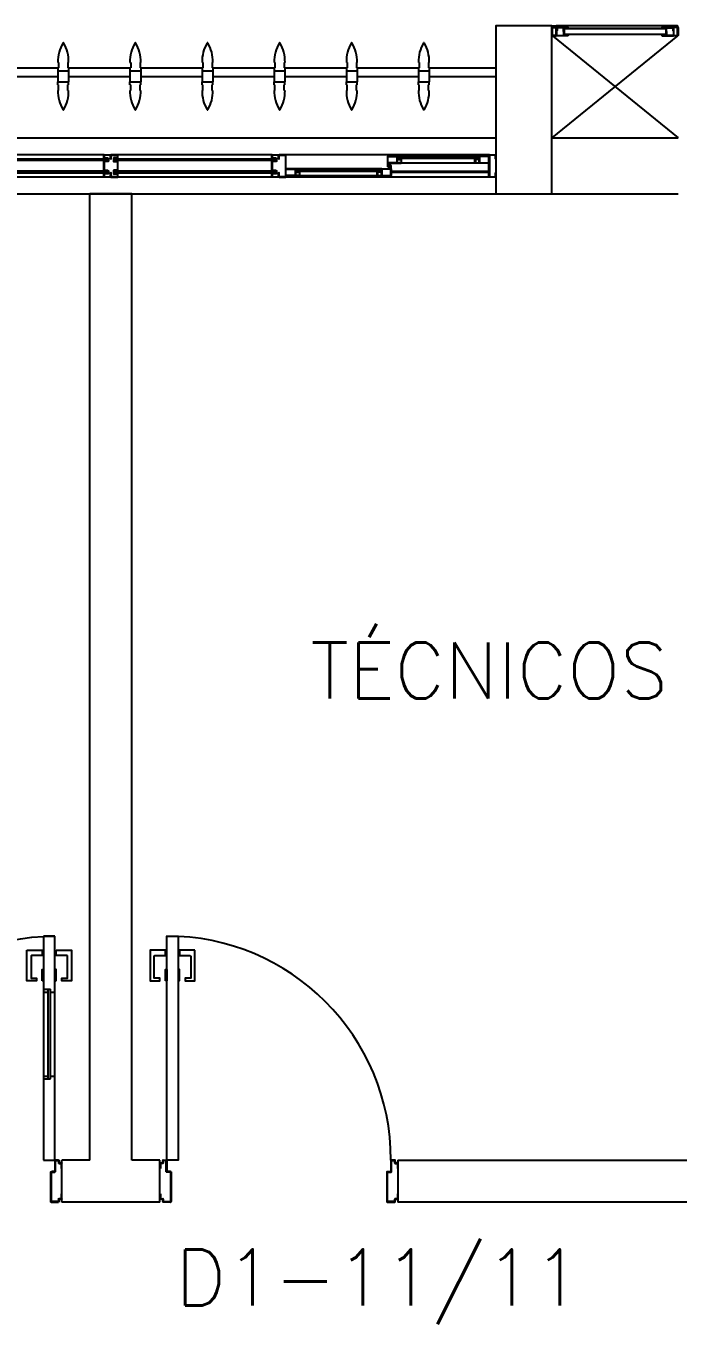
# Model space of a CAD drawing. Header units: millimetres. Extents: x 2801 to 3319, y 1187 to 1422.
# Drawn here: x 3055.847 to 3058.175, y 1263.364 to 1268 of the extents above; entities that cross this region are included whole.
import ezdxf

# ---------------------------------------------------------------- set-up
doc = ezdxf.new("R2010")
doc.units = ezdxf.units.MM
for name, color, linetype in [('AR-ALV', 2, 'Continuous'), ('AR-BRISES', 1, 'Continuous'), ('AR-ESQ', 1, 'Continuous'), ('AR-ESTC', 3, 'Continuous'), ('AR-PEITORIL', 1, 'Continuous'), ('AR-PORTA', 1, 'Continuous'), ('AR-SHAFT', 1, 'Continuous'), ('BR-PAINEL', 1, 'Continuous'), ('BR-SUPORTE', 1, 'Continuous'), ('DT-ESQ-BAGUETE-C', 2, 'Continuous'), ('DT-ESQ-BAGUETE-V', 1, 'Continuous'), ('DT-ESQ-CHAPA DOBRADA-V', 1, 'Continuous'), ('DT-ESQ-MARCO-V', 1, 'Continuous'), ('DT-ESQ-PERFIL CADEIRA-C', 2, 'Continuous'), ('DT-ESQ-PERFIL CADEIRA-V', 1, 'Continuous'), ('DT-ESQ-PERFIL U SIMPLES-C', 2, 'Continuous'), ('DT-ESQ-PERFIL U-C', 2, 'Continuous'), ('DT-ESQ-PERFIL U-V', 1, 'Continuous'), ('DT-ESQ-VENEZIANA-C', 2, 'Continuous'), ('DT-ESQ-VENEZIANA-V', 2, 'Continuous'), ('DT-ESQ-VIDRO-C', 2, 'Continuous'), ('DT-ESQ-VIDRO-V', 2, 'Continuous'), ('ENDEREÇO', 2, 'Continuous'), ('maçaneta', 1, 'Continuous'), ('mov', 1, 'Continuous'), ('PM-PERFIL U-C', 2, 'Continuous'), ('PM-VIDRO', 1, 'Continuous'), ('pm1', 2, 'Continuous'), ('pm2', 2, 'Continuous'), ('TEXTO', 2, 'Continuous')]:
    doc.layers.add(name, color=color, linetype=linetype)
doc.styles.add('UNB-100', font='simplex.shx', dxfattribs={"height": 0.2})
doc.styles.add('UNB1-100', font='simplex.shx', dxfattribs={"height": 0.2})

# ---------------------------------------------------------------- blocks, each defined once
blk = doc.blocks.new('EF21-P')
at = {"layer": 'DT-ESQ-BAGUETE-C', "ltscale": 0.1}
for points in [[(0.4225, -0.08), (0.409, -0.08), (0.409, -0.0785), (0.422, -0.0785, 0.414214), (0.4225, -0.078), (0.4225, -0.067, 0.414214), (0.422, -0.0665), (0.409, -0.0665), (0.409, -0.065), (0.4225, -0.065, -0.414214), (0.424, -0.0665), (0.424, -0.0785, -0.414214)], [(0.7015, -0.08), (0.715, -0.08), (0.715, -0.0785), (0.702, -0.0785, -0.414214), (0.7015, -0.078), (0.7015, -0.067, -0.414214), (0.702, -0.0665), (0.715, -0.0665), (0.715, -0.065), (0.7015, -0.065, 0.414214), (0.7, -0.0665), (0.7, -0.0785, 0.414214)], [(0.0735, -0.125), (0.06, -0.125), (0.06, -0.1235), (0.073, -0.1235, 0.414214), (0.0735, -0.123), (0.0735, -0.112, 0.414214), (0.073, -0.1115), (0.06, -0.1115), (0.06, -0.11), (0.0735, -0.11, -0.414214), (0.075, -0.1115), (0.075, -0.1235, -0.414214)], [(0.339, -0.125), (0.3525, -0.125), (0.3525, -0.1235), (0.3395, -0.1235, -0.414214), (0.339, -0.123), (0.339, -0.112, -0.414214), (0.3395, -0.1115), (0.3525, -0.1115), (0.3525, -0.11), (0.339, -0.11, 0.414214), (0.3375, -0.1115), (0.3375, -0.1235, 0.414214)]]:
    blk.add_lwpolyline(points, format="xyb", close=True, dxfattribs=at)
at = {"layer": 'DT-ESQ-BAGUETE-V', "ltscale": 0.1}
for p, q in [((0.4225, -0.065), (0.7015, -0.065)), ((0.0735, -0.11), (0.339, -0.11))]:
    blk.add_line(p, q, dxfattribs=at)
at = {"layer": 'DT-ESQ-CHAPA DOBRADA-V', "ltscale": 0.1}
for p, q in [((0.025, -0.077), (0.374, -0.077)), ((0.025, -0.08), (0.374, -0.08))]:
    blk.add_line(p, q, dxfattribs=at)
at = {"layer": 'DT-ESQ-MARCO-V', "ltscale": 0.1}
for p, q in [((0.7985, -0.06), (1.3515, -0.06)), ((1.3985, -0.06), (1.9515, -0.06)), ((0.7985, -0.14), (1.3515, -0.14)), ((1.3985, -0.14), (1.9515, -0.14))]:
    blk.add_line(p, q, dxfattribs=at)
at = {"layer": 'DT-ESQ-PERFIL CADEIRA-C', "ltscale": 0.1}
for p, q in [((0.376, -0.0885), (0.4225, -0.0885)), ((0.75, -0.0885), (0.7015, -0.0885)), ((0.025, -0.1335), (0.0735, -0.1335)), ((0.3855, -0.1335), (0.339, -0.1335))]:
    blk.add_line(p, q, dxfattribs=at)
for points in [[(0.4225, -0.087, -1), (0.4225, -0.09), (0.376, -0.09, -0.414214), (0.374, -0.088), (0.374, -0.067, -0.414214), (0.376, -0.065), (0.4075, -0.065, -0.414214), (0.409, -0.0665), (0.409, -0.087)], [(0.409, -0.0885, -0.198913), (0.4079, -0.0881, -0.198913), (0.4075, -0.087), (0.4075, -0.067, 0.414214), (0.407, -0.0665), (0.376, -0.0665, 0.414214), (0.3755, -0.067), (0.3755, -0.088, 0.414214), (0.376, -0.0885)], [(0.7015, -0.09), (0.75, -0.09), (0.75, -0.0885), (0.715, -0.0885, 0.198912), (0.7161, -0.0881, 0.198913), (0.7165, -0.087), (0.7165, -0.067, -0.414214), (0.717, -0.0665), (0.75, -0.0665), (0.75, -0.065), (0.7165, -0.065, 0.414214), (0.715, -0.0665), (0.715, -0.0785), (0.715, -0.08), (0.715, -0.087), (0.7015, -0.087, 1)], [(0.0735, -0.135), (0.025, -0.135), (0.025, -0.1335), (0.06, -0.1335, -0.198912), (0.0589, -0.1331, -0.198913), (0.0585, -0.132), (0.0585, -0.112, 0.414214), (0.058, -0.1115), (0.025, -0.1115), (0.025, -0.11), (0.0585, -0.11, -0.414214), (0.06, -0.1115), (0.06, -0.1235), (0.06, -0.125), (0.06, -0.132), (0.0735, -0.132, -1)], [(0.339, -0.132, 1), (0.339, -0.135), (0.3855, -0.135, 0.414214), (0.3875, -0.133), (0.3875, -0.112, 0.414214), (0.3855, -0.11), (0.354, -0.11, 0.414214), (0.3525, -0.1115), (0.3525, -0.132)], [(0.3525, -0.1335, 0.198913), (0.3536, -0.1331, 0.198913), (0.354, -0.132), (0.354, -0.112, -0.414214), (0.3545, -0.1115), (0.3855, -0.1115, -0.414214), (0.386, -0.112), (0.386, -0.133, -0.414214), (0.3855, -0.1335)]]:
    blk.add_lwpolyline(points, format="xyb", close=True, dxfattribs=at)
at = {"layer": 'DT-ESQ-PERFIL CADEIRA-V', "ltscale": 0.1}
for p, q in [((0.4075, -0.09), (0.7015, -0.09)), ((0.0735, -0.135), (0.339, -0.135))]:
    blk.add_line(p, q, dxfattribs=at)
at = {"layer": 'DT-ESQ-PERFIL U SIMPLES-C', "ltscale": 0.1}
for points in [[(0.376, -0.102), (0.384, -0.102), (0.384, -0.1005), (0.376, -0.1005, -0.414214), (0.3755, -0.1), (0.3755, -0.092, -0.414214), (0.376, -0.0915), (0.384, -0.0915), (0.384, -0.09), (0.376, -0.09, 0.414214), (0.374, -0.092), (0.374, -0.1, 0.414214)], [(0.3855, -0.098), (0.3775, -0.098), (0.3775, -0.0995), (0.3855, -0.0995, -0.414214), (0.386, -0.1), (0.386, -0.108, -0.414214), (0.3855, -0.1085), (0.3775, -0.1085), (0.3775, -0.11), (0.3855, -0.11, 0.414214), (0.3875, -0.108), (0.3875, -0.1, 0.414214)]]:
    blk.add_lwpolyline(points, format="xyb", close=True, dxfattribs=at)
at = {"layer": 'DT-ESQ-PERFIL U-C', "ltscale": 0.1}
for points in [[(0, -0.0615, -0.414214), (0.0015, -0.06), (0.0235, -0.06, -0.414214), (0.025, -0.0615), (0.025, -0.1385, -0.414214), (0.0235, -0.14), (0.0015, -0.14, -0.414214), (0, -0.1385), (0, -0.125), (0.0015, -0.125), (0.0015, -0.138, 0.414214), (0.002, -0.1385), (0.023, -0.1385, 0.414214), (0.0235, -0.138), (0.0235, -0.062, 0.414214), (0.023, -0.0615), (0.002, -0.0615, 0.414214), (0.0015, -0.062), (0.0015, -0.075), (0, -0.075)], [(0.775, -0.0615, 0.414214), (0.7735, -0.06), (0.7515, -0.06, 0.414214), (0.75, -0.0615), (0.75, -0.1385, 0.414214), (0.7515, -0.14), (0.7735, -0.14, 0.414214), (0.775, -0.1385), (0.775, -0.125), (0.7735, -0.125), (0.7735, -0.138, -0.414214), (0.773, -0.1385), (0.752, -0.1385, -0.414214), (0.7515, -0.138), (0.7515, -0.062, -0.414214), (0.752, -0.0615), (0.773, -0.0615, -0.414214), (0.7735, -0.062), (0.7735, -0.075), (0.775, -0.075)], [(0.8, -0.1285), (0.8, -0.1385, -0.414214), (0.7985, -0.14), (0.7765, -0.14, -0.414214), (0.775, -0.1385), (0.775, -0.125), (0.7765, -0.125), (0.7765, -0.138, 0.414214), (0.777, -0.1385), (0.798, -0.1385, 0.414214), (0.7985, -0.138), (0.7985, -0.1285), (0.7855, -0.1285, -0.414214), (0.784, -0.127), (0.784, -0.117, -0.414214), (0.7855, -0.1155), (0.7985, -0.1155), (0.7985, -0.0845), (0.7855, -0.0845, -0.414214), (0.784, -0.083), (0.784, -0.073, -0.414214), (0.7855, -0.0715), (0.7985, -0.0715), (0.7985, -0.062, 0.414214), (0.798, -0.0615), (0.777, -0.0615, 0.414214), (0.7765, -0.062), (0.7765, -0.075), (0.775, -0.075), (0.775, -0.0615, -0.414214), (0.7765, -0.06), (0.7985, -0.06, -0.414214), (0.8, -0.0615), (0.8, -0.0715, -0.414214), (0.7985, -0.073), (0.7855, -0.073), (0.7855, -0.083), (0.7985, -0.083), (0.7985, -0.083, -0.414214), (0.8, -0.0845), (0.8, -0.1155, -0.414214), (0.7985, -0.117), (0.7985, -0.117), (0.7855, -0.117), (0.7855, -0.127), (0.7985, -0.127, -0.414214)], [(1.35, -0.1285), (1.35, -0.1385, 0.414214), (1.3515, -0.14), (1.3735, -0.14, 0.414214), (1.375, -0.1385), (1.375, -0.125), (1.3735, -0.125), (1.3735, -0.138, -0.414214), (1.373, -0.1385), (1.352, -0.1385, -0.414214), (1.3515, -0.138), (1.3515, -0.1285), (1.3645, -0.1285, 0.414214), (1.366, -0.127), (1.366, -0.117, 0.414214), (1.3645, -0.1155), (1.3515, -0.1155), (1.3515, -0.0845), (1.3645, -0.0845, 0.414214), (1.366, -0.083), (1.366, -0.073, 0.414214), (1.3645, -0.0715), (1.3515, -0.0715), (1.3515, -0.062, -0.414214), (1.352, -0.0615), (1.373, -0.0615, -0.414214), (1.3735, -0.062), (1.3735, -0.075), (1.375, -0.075), (1.375, -0.0615, 0.414214), (1.3735, -0.06), (1.3515, -0.06, 0.414214), (1.35, -0.0615), (1.35, -0.0715, 0.414214), (1.3515, -0.073), (1.3645, -0.073), (1.3645, -0.083), (1.3515, -0.083), (1.3515, -0.083, 0.414214), (1.35, -0.0845), (1.35, -0.1155, 0.414214), (1.3515, -0.117), (1.3515, -0.117), (1.3645, -0.117), (1.3645, -0.127), (1.3515, -0.127, 0.414214)], [(1.4, -0.1285), (1.4, -0.1385, -0.414214), (1.3985, -0.14), (1.3765, -0.14, -0.414214), (1.375, -0.1385), (1.375, -0.125), (1.3765, -0.125), (1.3765, -0.138, 0.414214), (1.377, -0.1385), (1.398, -0.1385, 0.414214), (1.3985, -0.138), (1.3985, -0.1285), (1.3855, -0.1285, -0.414214), (1.384, -0.127), (1.384, -0.117, -0.414214), (1.3855, -0.1155), (1.3985, -0.1155), (1.3985, -0.0845), (1.3855, -0.0845, -0.414214), (1.384, -0.083), (1.384, -0.073, -0.414214), (1.3855, -0.0715), (1.3985, -0.0715), (1.3985, -0.062, 0.414214), (1.398, -0.0615), (1.377, -0.0615, 0.414214), (1.3765, -0.062), (1.3765, -0.075), (1.375, -0.075), (1.375, -0.0615, -0.414214), (1.3765, -0.06), (1.3985, -0.06, -0.414214), (1.4, -0.0615), (1.4, -0.0715, -0.414214), (1.3985, -0.073), (1.3855, -0.073), (1.3855, -0.083), (1.3985, -0.083), (1.3985, -0.083, -0.414214), (1.4, -0.0845), (1.4, -0.1155, -0.414214), (1.3985, -0.117), (1.3985, -0.117), (1.3855, -0.117), (1.3855, -0.127), (1.3985, -0.127, -0.414214)]]:
    blk.add_lwpolyline(points, format="xyb", close=True, dxfattribs=at)
at = {"layer": 'DT-ESQ-PERFIL U-V', "ltscale": 0.1}
for p, q in [((0.0235, -0.06), (0.7515, -0.06)), ((0.0235, -0.14), (0.7515, -0.14))]:
    blk.add_line(p, q, dxfattribs=at)
at = {"layer": 'DT-ESQ-VIDRO-C', "ltscale": 0.1}
for points in [[(0.7125, -0.085), (0.7125, -0.082), (0.4115, -0.082), (0.4115, -0.085)], [(1.3625, -0.081), (1.3625, -0.075), (0.7875, -0.075), (0.7875, -0.081)], [(1.9625, -0.081), (1.9625, -0.075), (1.3875, -0.075), (1.3875, -0.081)], [(0.063, -0.13), (0.063, -0.127), (0.3495, -0.127), (0.3495, -0.13)]]:
    blk.add_lwpolyline(points, close=True, dxfattribs=at)
at = {"layer": 'DT-ESQ-VIDRO-V', "ltscale": 0.1}
for points in [[(1.3625, -0.119), (1.3625, -0.125), (0.7875, -0.125), (0.7875, -0.119)], [(1.9625, -0.119), (1.9625, -0.125), (1.3875, -0.125), (1.3875, -0.119)]]:
    blk.add_lwpolyline(points, close=True, dxfattribs=at)
blk = doc.blocks.new('BR-MODULO8')
at = {"layer": 'BR-PAINEL'}
for p, q in [((-1.5642, 0.27), (-1.5617, 0.27)), ((-1.5642, 0.25), (-1.5642, 0.24)), ((-1.5642, 0.25), (-1.5617, 0.25)), ((-1.5642, 0.24), (-1.5258, 0.24)), ((-1.5642, 0.24), (-1.5642, 0.2)), ((-1.5617, 0.27), (-1.5617, 0.25)), ((-1.5283, 0.27), (-1.5283, 0.25)), ((-1.5258, 0.27), (-1.5283, 0.27)), ((-1.5258, 0.25), (-1.5283, 0.25)), ((-1.5258, 0.25), (-1.5258, 0.24)), ((-1.5258, 0.24), (-1.5258, 0.2)), ((-1.3067, 0.27), (-1.3042, 0.27)), ((-1.3067, 0.25), (-1.3067, 0.24)), ((-1.3067, 0.25), (-1.3042, 0.25)), ((-1.3067, 0.24), (-1.2683, 0.24)), ((-1.3067, 0.24), (-1.3067, 0.2)), ((-1.3042, 0.27), (-1.3042, 0.25)), ((-1.2708, 0.27), (-1.2708, 0.25)), ((-1.2683, 0.27), (-1.2708, 0.27)), ((-1.2683, 0.25), (-1.2708, 0.25)), ((-1.2683, 0.25), (-1.2683, 0.24)), ((-1.2683, 0.24), (-1.2683, 0.2)), ((-1.0492, 0.27), (-1.0467, 0.27)), ((-1.0492, 0.25), (-1.0492, 0.24)), ((-1.0492, 0.25), (-1.0467, 0.25)), ((-1.0492, 0.24), (-1.0108, 0.24)), ((-1.0492, 0.24), (-1.0492, 0.2)), ((-1.0467, 0.27), (-1.0467, 0.25)), ((-1.0133, 0.27), (-1.0133, 0.25)), ((-1.0108, 0.27), (-1.0133, 0.27)), ((-1.0108, 0.25), (-1.0133, 0.25)), ((-1.0108, 0.25), (-1.0108, 0.24)), ((-1.0108, 0.24), (-1.0108, 0.2)), ((-0.7917, 0.27), (-0.7892, 0.27)), ((-0.7917, 0.25), (-0.7917, 0.24)), ((-0.7917, 0.25), (-0.7892, 0.25)), ((-0.7917, 0.24), (-0.7533, 0.24)), ((-0.7917, 0.24), (-0.7917, 0.2)), ((-0.7892, 0.27), (-0.7892, 0.25)), ((-0.7558, 0.27), (-0.7558, 0.25)), ((-0.7533, 0.27), (-0.7558, 0.27)), ((-0.7533, 0.25), (-0.7558, 0.25)), ((-0.7533, 0.25), (-0.7533, 0.24)), ((-0.7533, 0.24), (-0.7533, 0.2)), ((-0.5342, 0.27), (-0.5317, 0.27)), ((-0.5342, 0.25), (-0.5317, 0.25)), ((-0.5342, 0.25), (-0.5342, 0.24)), ((-0.5342, 0.24), (-0.5342, 0.2)), ((-0.5342, 0.24), (-0.4958, 0.24)), ((-0.5317, 0.27), (-0.5317, 0.25)), ((-0.4958, 0.27), (-0.4983, 0.27)), ((-0.4983, 0.27), (-0.4983, 0.25)), ((-0.4958, 0.25), (-0.4983, 0.25)), ((-0.4958, 0.25), (-0.4958, 0.24)), ((-0.4958, 0.24), (-0.4958, 0.2)), ((-0.2767, 0.27), (-0.2742, 0.27)), ((-0.2767, 0.25), (-0.2767, 0.24)), ((-0.2767, 0.25), (-0.2742, 0.25)), ((-0.2767, 0.24), (-0.2383, 0.24)), ((-0.2767, 0.24), (-0.2767, 0.2)), ((-0.2742, 0.27), (-0.2742, 0.25)), ((-0.2408, 0.27), (-0.2408, 0.25)), ((-0.2383, 0.27), (-0.2408, 0.27)), ((-0.2383, 0.25), (-0.2408, 0.25)), ((-0.2383, 0.25), (-0.2383, 0.24)), ((-0.2383, 0.24), (-0.2383, 0.2)), ((-1.5642, 0.2), (-1.5258, 0.2)), ((-1.5642, 0.19), (-1.5642, 0.2)), ((-1.5642, 0.19), (-1.5617, 0.19)), ((-1.5617, 0.17), (-1.5617, 0.19)), ((-1.5258, 0.19), (-1.5283, 0.19)), ((-1.5283, 0.17), (-1.5283, 0.19)), ((-1.5258, 0.19), (-1.5258, 0.2)), ((-1.3067, 0.2), (-1.2683, 0.2)), ((-1.3067, 0.19), (-1.3067, 0.2)), ((-1.3067, 0.19), (-1.3042, 0.19)), ((-1.3042, 0.17), (-1.3042, 0.19)), ((-1.2683, 0.19), (-1.2708, 0.19)), ((-1.2708, 0.17), (-1.2708, 0.19)), ((-1.2683, 0.19), (-1.2683, 0.2)), ((-1.0492, 0.2), (-1.0108, 0.2)), ((-1.0492, 0.19), (-1.0492, 0.2)), ((-1.0492, 0.19), (-1.0467, 0.19)), ((-1.0467, 0.17), (-1.0467, 0.19)), ((-1.0108, 0.19), (-1.0133, 0.19)), ((-1.0133, 0.17), (-1.0133, 0.19)), ((-1.0108, 0.19), (-1.0108, 0.2)), ((-0.7917, 0.2), (-0.7533, 0.2)), ((-0.7917, 0.19), (-0.7917, 0.2)), ((-0.7917, 0.19), (-0.7892, 0.19)), ((-0.7892, 0.17), (-0.7892, 0.19)), ((-0.7533, 0.19), (-0.7558, 0.19)), ((-0.7558, 0.17), (-0.7558, 0.19)), ((-0.7533, 0.19), (-0.7533, 0.2)), ((-0.5342, 0.19), (-0.5342, 0.2)), ((-0.5342, 0.2), (-0.4958, 0.2)), ((-0.5342, 0.19), (-0.5317, 0.19)), ((-0.5317, 0.17), (-0.5317, 0.19)), ((-0.4983, 0.17), (-0.4983, 0.19)), ((-0.4958, 0.19), (-0.4983, 0.19)), ((-0.4958, 0.19), (-0.4958, 0.2)), ((-0.2767, 0.2), (-0.2383, 0.2)), ((-0.2767, 0.19), (-0.2767, 0.2)), ((-0.2767, 0.19), (-0.2742, 0.19)), ((-0.2742, 0.17), (-0.2742, 0.19)), ((-0.2383, 0.19), (-0.2408, 0.19)), ((-0.2408, 0.17), (-0.2408, 0.19)), ((-0.2383, 0.19), (-0.2383, 0.2)), ((-1.5642, 0.17), (-1.5617, 0.17)), ((-1.5258, 0.17), (-1.5283, 0.17)), ((-1.3067, 0.17), (-1.3042, 0.17)), ((-1.2683, 0.17), (-1.2708, 0.17)), ((-1.0492, 0.17), (-1.0467, 0.17)), ((-1.0108, 0.17), (-1.0133, 0.17)), ((-0.7917, 0.17), (-0.7892, 0.17)), ((-0.7533, 0.17), (-0.7558, 0.17)), ((-0.5342, 0.17), (-0.5317, 0.17)), ((-0.4958, 0.17), (-0.4983, 0.17)), ((-0.2767, 0.17), (-0.2742, 0.17)), ((-0.2383, 0.17), (-0.2408, 0.17))]:
    blk.add_line(p, q, dxfattribs=at)
for centre, radius, start, end in [((-1.4392, 0.2739), 0.1251, 148.4721, 181.772), ((-1.545, 0.3387), 0.001, 37.1012, 142.8988), ((-1.6508, 0.2739), 0.1251, 358.228, 31.5279), ((-1.1817, 0.2739), 0.1251, 148.4721, 181.772), ((-1.2875, 0.3387), 0.001, 37.1012, 142.8988), ((-1.3933, 0.2739), 0.1251, 358.228, 31.5279), ((-0.9242, 0.2739), 0.1251, 148.4721, 181.772), ((-1.03, 0.3387), 0.001, 37.1012, 142.8988), ((-1.1358, 0.2739), 0.1251, 358.228, 31.5279), ((-0.6667, 0.2739), 0.1251, 148.4721, 181.772), ((-0.7725, 0.3387), 0.001, 37.1012, 142.8988), ((-0.8783, 0.2739), 0.1251, 358.228, 31.5279), ((-0.4092, 0.2739), 0.1251, 148.4721, 181.772), ((-0.515, 0.3387), 0.001, 37.1012, 142.8988), ((-0.6208, 0.2739), 0.1251, 358.228, 31.5279), ((-0.1517, 0.2739), 0.1251, 148.4721, 181.772), ((-0.2575, 0.3387), 0.001, 37.1012, 142.8988), ((-0.3633, 0.2739), 0.1251, 358.228, 31.5279), ((-1.4392, 0.1661), 0.1251, 178.228, 211.5279), ((-1.6508, 0.1661), 0.1251, 328.4721, 1.772), ((-1.1817, 0.1661), 0.1251, 178.228, 211.5279), ((-1.3933, 0.1661), 0.1251, 328.4721, 1.772), ((-0.9242, 0.1661), 0.1251, 178.228, 211.5279), ((-1.1358, 0.1661), 0.1251, 328.4721, 1.772), ((-0.6667, 0.1661), 0.1251, 178.228, 211.5279), ((-0.8783, 0.1661), 0.1251, 328.4721, 1.772), ((-0.4092, 0.1661), 0.1251, 178.228, 211.5279), ((-0.6208, 0.1661), 0.1251, 328.4721, 1.772), ((-0.1517, 0.1661), 0.1251, 178.228, 211.5279), ((-0.3633, 0.1661), 0.1251, 328.4721, 1.772), ((-1.545, 0.1013), 0.001, 217.1012, 322.8988), ((-1.2875, 0.1013), 0.001, 217.1012, 322.8988), ((-1.03, 0.1013), 0.001, 217.1012, 322.8988), ((-0.7725, 0.1013), 0.001, 217.1012, 322.8988), ((-0.515, 0.1013), 0.001, 217.1012, 322.8988), ((-0.2575, 0.1013), 0.001, 217.1012, 322.8988)]:
    blk.add_arc(centre, radius, start, end, dxfattribs=at)
at = {"layer": 'BR-SUPORTE'}
for p, q in [((-1.7833, 0.25), (-1.5617, 0.25)), ((-1.5258, 0.25), (-1.3042, 0.25)), ((-1.2683, 0.25), (-1.0467, 0.25)), ((-1.0108, 0.25), (-0.7892, 0.25)), ((-0.7533, 0.25), (-0.5317, 0.25)), ((-0.4958, 0.25), (-0.2742, 0.25)), ((-0.2383, 0.25), (0, 0.25)), ((-1.7833, 0.22), (-1.5642, 0.22)), ((-1.5258, 0.22), (-1.3067, 0.22)), ((-1.2683, 0.22), (-1.0492, 0.22)), ((-1.0108, 0.22), (-0.7917, 0.22)), ((-0.7533, 0.22), (-0.5342, 0.22)), ((-0.4958, 0.22), (-0.2767, 0.22)), ((-0.2383, 0.22), (0, 0.22))]:
    blk.add_line(p, q, dxfattribs=at)
blk = doc.blocks.new('EF01C-P')
at = {"layer": 'DT-ESQ-BAGUETE-C', "ltscale": 0.1}
for points in [[(0.0015, 0.035), (0.015, 0.035), (0.015, 0.0335), (0.0015, 0.0335), (0.0015, 0.005), (0.015, 0.005), (0.015, 0.0035), (0.0015, 0.0035, -0.414214), (0, 0.005), (0, 0.0335, -0.414214)], [(0.4485, 0.035), (0.435, 0.035), (0.435, 0.0335), (0.4485, 0.0335), (0.4485, 0.005), (0.435, 0.005), (0.435, 0.0035), (0.4485, 0.0035, 0.414214), (0.45, 0.005), (0.45, 0.0335, 0.414214)]]:
    blk.add_lwpolyline(points, format="xyb", close=True, dxfattribs=at)
at = {"layer": 'DT-ESQ-PERFIL CADEIRA-C', "ltscale": 0.1}
for points in [[(0.01, 0.0015), (0.01, 0.003), (0.0015, 0.003, 1), (0.0015, 0), (0.015, 0, 0.414214), (0.0165, 0.0015), (0.0165, 0.0335), (0.043, 0.0335)], [(0.043, 0.0065), (0.018, 0.0065), (0.018, 0.0165), (0.0165, 0.0165), (0.0165, 0.0065, 0.414214), (0.018, 0.005), (0.043, 0.005), (0.0565, 0.005, 1), (0.0565, 0.008), (0.043, 0.008), (0.043, 0.02), (0.043, 0.032), (0.0565, 0.032, 1), (0.0565, 0.035), (0.043, 0.035), (0.0165, 0.035, 0.414214), (0.015, 0.0335), (0.015, 0.0015), (0.0015, 0.0015)], [(0.0415, 0.02), (0.0415, 0.032, -0.414214), (0.043, 0.0335), (0.0565, 0.0335)], [(0.0415, 0.02), (0.0415, 0.008, 0.414214), (0.043, 0.0065), (0.0565, 0.0065)], [(0.407, 0.0065), (0.432, 0.0065), (0.432, 0.0165), (0.4335, 0.0165), (0.4335, 0.0065, -0.414214), (0.432, 0.005), (0.407, 0.005), (0.3935, 0.005, -1), (0.3935, 0.008), (0.407, 0.008), (0.407, 0.02), (0.407, 0.032), (0.3935, 0.032, -1), (0.3935, 0.035), (0.407, 0.035), (0.4335, 0.035, -0.414214), (0.435, 0.0335), (0.435, 0.0015), (0.4485, 0.0015)], [(0.4085, 0.02), (0.4085, 0.032, 0.414214), (0.407, 0.0335), (0.3935, 0.0335)], [(0.4085, 0.02), (0.4085, 0.008, -0.414214), (0.407, 0.0065), (0.3935, 0.0065)], [(0.44, 0.0015), (0.44, 0.003), (0.4485, 0.003, -1), (0.4485, 0), (0.435, 0, -0.414214), (0.4335, 0.0015), (0.4335, 0.0335), (0.407, 0.0335)]]:
    blk.add_lwpolyline(points, format="xyb", dxfattribs=at)
at = {"layer": 'DT-ESQ-PERFIL CADEIRA-V', "ltscale": 0.1}
blk.add_line((0.015, 0), (0.435, 0), dxfattribs=at)
at = {"layer": 'DT-ESQ-VENEZIANA-C', "ltscale": 0.1}
for p, q in [((0.043, 0.0105), (0.407, 0.0105)), ((0.043, 0.009), (0.407, 0.009))]:
    blk.add_line(p, q, dxfattribs=at)
at = {"layer": 'DT-ESQ-VENEZIANA-V', "ltscale": 0.1}
blk.add_line((0.043, 0.031), (0.407, 0.031), dxfattribs=at)
blk = doc.blocks.new('PM3')
at = {"layer": 'maçaneta'}
for points in [[(0.02, 0.825), (-0.035, 0.825), (-0.035, 0.715), (0, 0.715), (0, 0.725), (-0.02, 0.725), (-0.02, 0.8035, -0.414214), (-0.0185, 0.805), (0.02, 0.805)], [(0.125, 0.825), (0.07, 0.825), (0.07, 0.805), (0.1085, 0.805, -0.414214), (0.11, 0.8035), (0.11, 0.725), (0.09, 0.725), (0.09, 0.715), (0.125, 0.715)]]:
    blk.add_lwpolyline(points, format="xyb", close=True, dxfattribs=at)
for points in [[(0.02, 0.715), (0.02, 0.755), (0.025, 0.755), (0.025, 0.715)], [(0.07, 0.715), (0.07, 0.755), (0.065, 0.755), (0.065, 0.715)]]:
    blk.add_lwpolyline(points, close=True, dxfattribs=at)
at = {"layer": 'mov'}
blk.add_arc((0.025, 0.075), 0.8, 0, 90, dxfattribs=at)
at = {"layer": 'PM-PERFIL U-C'}
for p, q in [((0, 0.045), (0, 0.0635)), ((0.0015, 0.065), (0.01, 0.065)), ((0.002, 0.063), (0.002, 0.045)), ((0.0105, 0.063), (0.002, 0.063)), ((0.01, 0.065), (0.01, 0.0735)), ((0.0115, 0.075), (0.0235, 0.075)), ((0.012, 0.073), (0.012, 0.0645)), ((0.023, 0.073), (0.012, 0.073)), ((0.023, 0.0335), (0.023, 0.073)), ((0.025, 0.0735), (0.025, 0.034)), ((0.825, 0.0735), (0.825, 0.034)), ((0.8385, 0.075), (0.8265, 0.075)), ((0.827, 0.073), (0.838, 0.073)), ((0.827, 0.0335), (0.827, 0.073)), ((0.838, 0.073), (0.838, 0.0645)), ((0.8395, 0.063), (0.848, 0.063)), ((0.84, 0.065), (0.84, 0.0735)), ((0.8485, 0.065), (0.84, 0.065)), ((0.848, 0.063), (0.848, 0.045)), ((0.85, 0.045), (0.85, 0.0635)), ((0.002, 0.045), (0, 0.045)), ((0.038, 0.032), (0.0245, 0.032)), ((0.0385, 0.034), (0.025, 0.034)), ((0.038, 0.032), (0.038, -0.073)), ((0.04, 0.0325), (0.04, -0.0735)), ((0.81, 0.0325), (0.81, -0.0735)), ((0.8115, 0.034), (0.825, 0.034)), ((0.812, 0.032), (0.8255, 0.032)), ((0.812, 0.032), (0.812, -0.073)), ((0.848, 0.045), (0.85, 0.045)), ((0, -0.045), (0.002, -0.045)), ((0, -0.0635), (0, -0.045)), ((0.002, -0.045), (0.002, -0.063)), ((0.85, -0.045), (0.848, -0.045)), ((0.848, -0.045), (0.848, -0.063)), ((0.85, -0.0635), (0.85, -0.045)), ((0.01, -0.065), (0.0015, -0.065)), ((0.002, -0.063), (0.0105, -0.063)), ((0.01, -0.0735), (0.01, -0.065)), ((0.0385, -0.075), (0.0115, -0.075)), ((0.012, -0.0645), (0.012, -0.073)), ((0.012, -0.073), (0.038, -0.073)), ((0.8115, -0.075), (0.8385, -0.075)), ((0.838, -0.073), (0.812, -0.073)), ((0.838, -0.0645), (0.838, -0.073)), ((0.848, -0.063), (0.8395, -0.063)), ((0.84, -0.0735), (0.84, -0.065)), ((0.84, -0.065), (0.8485, -0.065))]:
    blk.add_line(p, q, dxfattribs=at)
for centre, start, end in [((0.0015, 0.0635), 90, 180), ((0.0115, 0.0735), 90, 180), ((0.0105, 0.0645), 270, 0), ((0.0235, 0.0735), 360, 90), ((0.8265, 0.0735), 90, 180), ((0.8395, 0.0645), 180, 270), ((0.8385, 0.0735), 0, 90), ((0.8485, 0.0635), 0, 90), ((0.0245, 0.0335), 180, 270), ((0.0385, 0.0325), 0, 90), ((0.8115, 0.0325), 90, 180), ((0.8255, 0.0335), 270, 0), ((0.0015, -0.0635), 180, 270), ((0.0115, -0.0735), 180, 270), ((0.0105, -0.0645), 0, 90), ((0.0385, -0.0735), 269.9386, 0), ((0.8115, -0.0735), 180, 270.0614), ((0.8395, -0.0645), 90, 180), ((0.8385, -0.0735), 270, 0), ((0.8485, -0.0635), 270, 0)]:
    blk.add_arc(centre, 0.0015, start, end, dxfattribs=at)
at = {"layer": 'pm1'}
blk.add_lwpolyline([(0.065, 0.875), (0.065, 0.075), (0.025, 0.075), (0.025, 0.875)], close=True, dxfattribs=at)
blk = doc.blocks.new('PM3V')
at = {"layer": 'maçaneta'}
for points in [[(0.02, 0.9), (-0.035, 0.9), (-0.035, 0.79), (0, 0.79), (0, 0.8), (-0.02, 0.8), (-0.02, 0.8785, -0.414214), (-0.0185, 0.88), (0.02, 0.88)], [(0.125, 0.9), (0.07, 0.9), (0.07, 0.88), (0.1085, 0.88, -0.414214), (0.11, 0.8785), (0.11, 0.8), (0.09, 0.8), (0.09, 0.79), (0.125, 0.79)]]:
    blk.add_lwpolyline(points, format="xyb", close=True, dxfattribs=at)
for points in [[(0.02, 0.79), (0.02, 0.83), (0.025, 0.83), (0.025, 0.79)], [(0.07, 0.79), (0.07, 0.83), (0.065, 0.83), (0.065, 0.79)]]:
    blk.add_lwpolyline(points, close=True, dxfattribs=at)
at = {"layer": 'mov'}
blk.add_arc((0.025, 0.15), 0.8, 356.8472, 90, dxfattribs=at)
at = {"layer": 'PM-PERFIL U-C'}
for p, q in [((0.0015, 0.14), (0.01, 0.14)), ((0.01, 0.14), (0.01, 0.1485)), ((0.0115, 0.15), (0.0235, 0.15)), ((0.012, 0.148), (0.012, 0.1395)), ((0.023, 0.148), (0.012, 0.148)), ((0.023, 0.1085), (0.023, 0.148)), ((0.025, 0.1485), (0.025, 0.109)), ((0.825, 0.1485), (0.825, 0.109)), ((0.8385, 0.15), (0.8265, 0.15)), ((0.827, 0.148), (0.838, 0.148)), ((0.827, 0.1085), (0.827, 0.148)), ((0.838, 0.148), (0.838, 0.1395)), ((0.84, 0.14), (0.84, 0.1485)), ((0.8485, 0.14), (0.84, 0.14)), ((0, 0.12), (0, 0.1385)), ((0.002, 0.12), (0, 0.12)), ((0.002, 0.138), (0.002, 0.12)), ((0.0105, 0.138), (0.002, 0.138)), ((0.038, 0.107), (0.0245, 0.107)), ((0.0385, 0.109), (0.025, 0.109)), ((0.038, 0.107), (0.038, 0.002)), ((0.04, 0.1075), (0.04, 0.0015)), ((0.81, 0.1075), (0.81, 0.0015)), ((0.8115, 0.109), (0.825, 0.109)), ((0.812, 0.107), (0.8255, 0.107)), ((0.812, 0.107), (0.812, 0.002)), ((0.8395, 0.138), (0.848, 0.138)), ((0.848, 0.138), (0.848, 0.12)), ((0.848, 0.12), (0.85, 0.12)), ((0.85, 0.12), (0.85, 0.1385)), ((0, 0.03), (0.002, 0.03)), ((0, 0.0115), (0, 0.03)), ((0.01, 0.01), (0.0015, 0.01)), ((0.002, 0.03), (0.002, 0.012)), ((0.002, 0.012), (0.0105, 0.012)), ((0.01, 0.0015), (0.01, 0.01)), ((0.0385, 0), (0.0115, 0)), ((0.012, 0.0105), (0.012, 0.002)), ((0.012, 0.002), (0.038, 0.002)), ((0.8115, 0), (0.8385, 0)), ((0.838, 0.002), (0.812, 0.002)), ((0.838, 0.0105), (0.838, 0.002)), ((0.848, 0.012), (0.8395, 0.012)), ((0.84, 0.0015), (0.84, 0.01)), ((0.84, 0.01), (0.8485, 0.01)), ((0.85, 0.03), (0.848, 0.03)), ((0.848, 0.03), (0.848, 0.012)), ((0.85, 0.0115), (0.85, 0.03))]:
    blk.add_line(p, q, dxfattribs=at)
for centre, start, end in [((0.0015, 0.1385), 90, 180), ((0.0115, 0.1485), 90, 180), ((0.0105, 0.1395), 270, 0), ((0.0235, 0.1485), 360, 90), ((0.8265, 0.1485), 90, 180), ((0.8395, 0.1395), 180, 270), ((0.8385, 0.1485), 0, 90), ((0.8485, 0.1385), 0, 90), ((0.0245, 0.1085), 180, 270), ((0.0385, 0.1075), 0, 90), ((0.8115, 0.1075), 90, 180), ((0.8255, 0.1085), 270, 0), ((0.0015, 0.0115), 180, 270), ((0.0115, 0.0015), 180, 270), ((0.0105, 0.0105), 0, 90), ((0.0385, 0.0015), 269.9386, 0), ((0.8115, 0.0015), 180, 270.0614), ((0.8395, 0.0105), 90, 180), ((0.8385, 0.0015), 270, 0), ((0.8485, 0.0115), 270, 0)]:
    blk.add_arc(centre, 0.0015, start, end, dxfattribs=at)
at = {"layer": 'PM-VIDRO'}
for p, q in [((0.04, 0.45), (0.04, 0.75)), ((0.05, 0.75), (0.05, 0.45))]:
    blk.add_line(p, q, dxfattribs=at)
at = {"layer": 'pm1'}
for p, q in [((0.025, 0.95), (0.065, 0.95)), ((0.025, 0.75), (0.025, 0.95)), ((0.065, 0.95), (0.065, 0.76)), ((0.04, 0.75), (0.025, 0.75)), ((0.065, 0.76), (0.04, 0.76)), ((0.04, 0.75), (0.04, 0.76)), ((0.05, 0.76), (0.05, 0.75)), ((0.065, 0.75), (0.05, 0.75)), ((0.065, 0.76), (0.065, 0.75)), ((0.025, 0.15), (0.025, 0.45)), ((0.04, 0.45), (0.025, 0.45)), ((0.04, 0.44), (0.04, 0.45)), ((0.065, 0.44), (0.04, 0.44)), ((0.065, 0.45), (0.05, 0.45)), ((0.05, 0.45), (0.05, 0.44)), ((0.065, 0.45), (0.065, 0.44)), ((0.065, 0.44), (0.065, 0.15)), ((0.065, 0.15), (0.025, 0.15))]:
    blk.add_line(p, q, dxfattribs=at)
at = {"layer": 'pm2'}
for p, q in [((0.025, 0.45), (0.025, 0.75)), ((0.065, 0.75), (0.065, 0.45)), ((0.025, 0.15), (0.025, 0.109)), ((0.025, 0.109), (0.035, 0.109)), ((0.8252, 0.109), (0.8152, 0.109)), ((0.8152, 0), (0.8402, 0)), ((0.8402, 0.01), (0.8502, 0.01)), ((0.8402, 0), (0.8402, 0.01))]:
    blk.add_line(p, q, dxfattribs=at)

msp = doc.modelspace()

# ---------------------------------------------------------------- linework, layer by layer
at = {"layer": 'AR-ALV'}
for p, q in [((3057.7249, 1267.5998), (3058.1749, 1267.5998)), ((3056.0749, 1263.9498), (3056.0749, 1267.3998)), ((3056.2249, 1267.3998), (3056.0749, 1267.3998)), ((3056.0749, 1267.3998), (3056.2249, 1267.3998)), ((3056.2249, 1267.3998), (3056.0749, 1267.3998)), ((3056.2249, 1263.9498), (3056.2249, 1267.3998)), ((3057.7249, 1267.3998), (3058.1749, 1267.3998)), ((3055.9749, 1263.7998), (3055.9749, 1263.9498)), ((3056.0749, 1263.9498), (3055.9749, 1263.9498)), ((3056.3249, 1263.9498), (3056.2249, 1263.9498)), ((3056.3249, 1263.7998), (3056.3249, 1263.9498)), ((3057.1749, 1263.9498), (3059.0749, 1263.9498)), ((3057.1749, 1263.9498), (3057.1749, 1263.7998)), ((3056.3249, 1263.7998), (3055.9749, 1263.7998)), ((3059.3249, 1263.7998), (3057.1749, 1263.7998))]:
    msp.add_line(p, q, dxfattribs=at)
at = {"layer": 'AR-ESTC'}
msp.add_lwpolyline([(3057.5249, 1267.3998), (3057.7249, 1267.3998), (3057.7249, 1267.9998), (3057.5249, 1267.9998)], close=True, dxfattribs=at)
at = {"layer": 'AR-PEITORIL'}
for p, q in [((3053.7499, 1267.5998), (3057.5249, 1267.5998)), ((3053.8249, 1267.3998), (3057.5249, 1267.3998))]:
    msp.add_line(p, q, dxfattribs=at)
at = {"layer": 'AR-SHAFT'}
for p, q in [((3058.1734, 1267.9648), (3057.7249, 1267.5998)), ((3057.7264, 1267.9648), (3058.1749, 1267.5998))]:
    msp.add_line(p, q, dxfattribs=at)

# ---------------------------------------------------------------- block references
at = {"layer": 'AR-BRISES'}
msp.add_blockref('BR-MODULO8', (3057.5249, 1267.5998), dxfattribs=at)
at = {"layer": 'AR-ESQ', "rotation": 180}
for name, p in [('EF01C-P', (3058.1749, 1267.9998)), ('EF21-P', (3057.5249, 1267.3998))]:
    msp.add_blockref(name, p, dxfattribs=at)
at = {"layer": 'AR-PORTA', "xscale": -1}
msp.add_blockref('PM3V', (3055.9749, 1263.7998), dxfattribs=at)
at = {"layer": 'AR-PORTA'}
msp.add_blockref('PM3', (3056.3249, 1263.8748), dxfattribs=at)

# ---------------------------------------------------------------- texts
at = {"layer": 'ENDEREÇO', "style": 'UNB1-100'}
msp.add_text('D1-11/11', height=0.2, dxfattribs=at).set_placement((3056.3814, 1263.4309))
at = {"layer": 'TEXTO', "style": 'UNB-100'}
msp.add_text('TÉCNICOS', height=0.2, dxfattribs=at).set_placement((3056.8626, 1265.5983))

doc.saveas('drawing.dxf')
